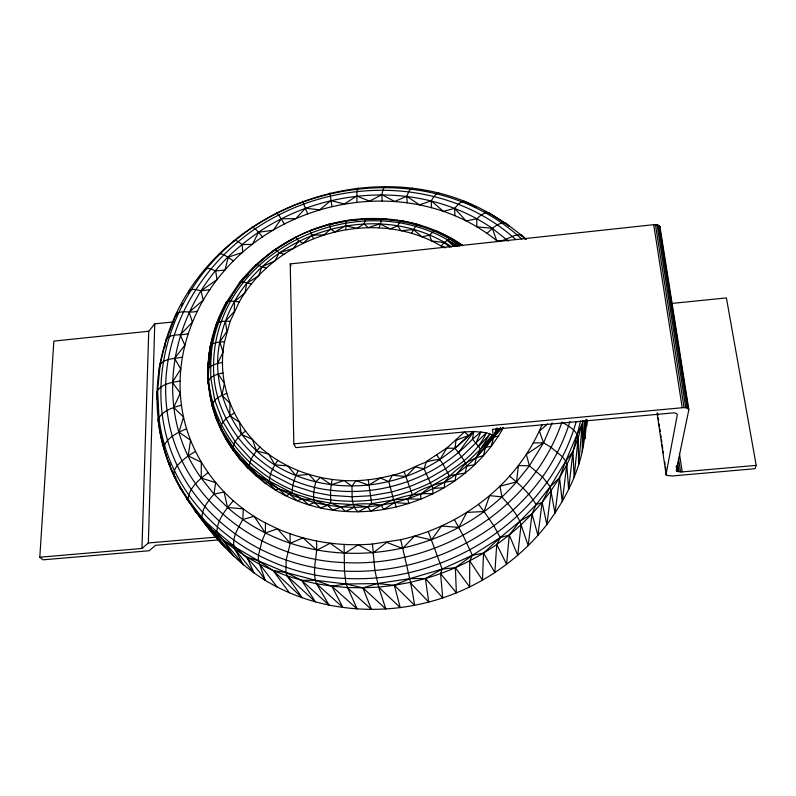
<?xml version="1.0" encoding="UTF-8"?>
<svg xmlns="http://www.w3.org/2000/svg" width="796" height="796" viewBox="0 0 796 796"><rect width="100%" height="100%" fill="white"/><g stroke="black" fill="none" stroke-linecap="round" stroke-linejoin="round"><path stroke-width="1.19" d="M583.07 420.567L578.195 437.82L573.011 451.412L565.707 461.192L550.215 486.744L536.066 504.664L519.917 521.251L500.226 537.559L472.376 555.28L469.72 560.862L469.65 586.901C405.93 618.124 326.35 617.507 265.207 580.304C228.741 557.897 201.876 522.872 179.508 487.062C155.469 442.914 150.394 389.304 165.707 341.404L166.503 338.569C209.02 202.154 394.856 140.026 509.321 226.492M159.986 428.268C162.235 444.367 166.881 460.118 173.727 474.864C186.324 501.858 207.975 522.594 224.542 546.961C191.995 510.933 162.653 468.555 158.096 418.855M526.156 239.307L521.052 234.929C512.226 233.696 505.798 242.253 496.674 240.681C417.134 176.035 290.639 193.896 224.969 270.043C192.562 306.39 174.722 356.469 181.468 405.154C187.926 455.193 221.049 499.719 265.456 522.942L265.386 533.002L261.983 541.121L258.392 555.538L258.451 560.822L265.207 580.304C247.168 551.469 216.482 535.27 194.413 510.077L199.259 515.589M507.709 224.671L488.485 212.522L485.311 212.741L481.341 214.86L476.844 218.751L476.744 226.8L492.336 228.362L508.465 241.158M585.189 420.945C586.334 458.735 568.921 494.784 546.862 524.564C526.385 550.951 499.639 572.264 469.65 586.901L455.372 567.717L442.108 569.07L410.179 578.573L394.358 585.289L378.637 587.09L362.896 587.836L347.245 587.528L331.763 586.164L316.529 583.757L301.634 580.344L287.157 575.936L273.167 570.573L259.745 564.294L246.959 557.14L234.86 549.16L223.507 540.414L212.95 530.942L203.239 520.813L201.925 517.37C202.114 508.236 208.363 500.754 213.985 494.107L215.636 482.615L201.219 478.088C148.056 404.467 173.429 298.779 242.143 244.571C310.818 187.15 417.502 176.742 492.336 228.362L496.674 240.681M226.671 301.833L226.084 302.759C204.502 340.907 201.517 389.154 220.601 428.855C236.044 461.272 263.466 487.759 297.087 500.724C364.538 527.648 447.461 503.749 491.331 446.168L493.57 437.113L492.167 435.034L486.446 432.706L461.61 456.715L445.66 468.645L428.775 478.406L409.512 486.684L391.433 492.087L370.09 495.799L352.2 496.784L330.25 495.341L313.823 492.236L292.848 485.47L270.56 474.088L251.148 459.322L235.138 441.7L222.92 421.81L214.761 400.269L210.771 377.732L210.721 345.265L216.86 323.007L226.671 301.833L230.93 300.997L239.268 301.903C278.152 232.85 376.458 205.537 444.208 247.855M210.721 345.265C194.662 420.994 255.864 491.868 330.32 499.868C364.568 504.216 399.781 497.968 430.676 482.655C452.257 470.257 475.749 456.217 486.446 432.706L473.819 431.502L464.436 431.959L446.765 448.128L426.437 461.471L424.039 468.754L432.934 488.495L432.815 493.819C410.875 492.346 389.373 499.49 370.956 511.171L367.603 506.853L353.255 504.654L330.688 503.152L313.803 499.938L302.072 499.012L290.062 494.406L278.63 488.853L267.854 482.436L257.814 475.182L248.561 467.162L240.173 458.456L232.691 449.113L226.154 439.223L216.054 418.099L212.094 405.184L208.025 382.01L210.005 346.529C212.831 341.603 219.696 342.389 224.552 341.633L230.193 321.266L239.268 301.903M586.761 419.83L584.901 438.934L586.015 419.402M154.752 323.853L148.743 331.255L53.849 341.096L39.8 557.22L141.957 548.454L148.355 542.971L154.752 323.853L174.483 321.793M141.957 548.454L148.743 331.255M159.19 373.125L159.369 367.225L166.503 338.569C172.384 333.146 181.17 335.962 188.234 333.564M586.841 419.97L586.612 426.039L586.96 420.189M457.78 246.402C365.205 181.12 215.199 247.725 213.567 364.568C212.074 429.243 268.033 483.451 330.539 490.177C382.428 496.913 436.765 477.51 472.466 439.213L473.819 431.502L455.014 448.337L439.959 459.561C422.686 459.859 409.054 472.028 392.348 475.242C380.518 478.356 368.379 480.197 356.15 480.675C328.818 481.421 301.167 474.754 277.824 460.347C237.875 436.546 215.219 387.403 224.552 341.633M175.608 477.908C169.23 469.939 182.463 460.456 188.174 455.849L201.318 462.277L201.219 478.088L213.985 494.107L227.556 507.52L243.337 508.893L242.78 519.499C238.133 528.285 230.76 538.932 234.86 549.16L254.024 572.971L246.959 557.14L258.451 560.822L285.863 572.443L301.634 580.344L315.256 580.254L345.991 584.005L377.394 583.558L394.358 585.289L414.567 605.308C411.452 583.08 405.522 561.678 400.736 539.698C462.197 525.957 518.037 483.272 542.146 424.377M208.651 364.528L208.831 361.056L207.597 370.458L208.184 378.478M580.563 421.054L573.011 451.412L566.792 464.745L559.548 477.729L551.31 490.296L542.116 502.385L532.017 513.908L521.042 524.803L509.261 535.012L500.226 537.559L496.744 544.464L494.843 572.603L483.53 553.091L472.376 555.28L442.108 569.07L425.422 578.533L409.98 582.433L394.358 585.289L400.239 607.627L378.637 587.09L374.916 570.623L372.448 544.056L400.736 539.698M234.86 549.16L243.486 564.931L216.82 532.315C217.119 519.947 225.616 509.699 233.327 500.774M210.005 346.529L209.119 357.484M584.533 421.174L582.244 451.79L582.712 420.557M245.466 431.054C239.576 435.561 233.507 441.342 232.691 449.113L233.646 450.914L226.154 439.223L232.979 447.83L257.814 475.182L292.241 492.953L302.072 499.012L314.579 502.644L327.484 505.271L340.688 506.853L354.101 507.39L367.603 506.853L381.105 505.241L394.498 502.584L407.661 498.883L420.507 494.177L431.979 485.789L449.332 475.739L465.143 473.073L466.725 466.128L464.128 460.536L458.506 452.546L473.819 431.502L468.536 435.442L455.014 448.337L446.765 448.128L439.959 459.561C397.95 487.013 342.837 494.197 295.903 475.53C243.407 455.69 208.462 397.721 219.746 342.071C238.412 241.626 367.951 191.1 451.73 246.909M208.214 372.627L207.597 370.458L208.323 368.299L210.353 366.279C211.149 311.196 247.755 261.566 296.062 237.308L298.709 241.138L303.296 243.188L312.052 235.138L324.111 234.919L330.569 229.039L329.713 224.074C374.349 212.343 424.308 218.84 462.585 245.307M207.597 370.458L209.895 347.971L216.114 325.445L221.855 313.037M515.798 239.606C452.476 181.846 353.305 176.404 278.769 215.029C207.477 250.491 156.444 329.594 167.031 410.467C177.379 497.649 259.406 559.787 344.33 562.603C436.586 567.448 531.161 510.793 561.956 422.129C568.254 425.989 576.523 429.9 578.195 437.82L574.095 477.142L573.011 451.412L568.623 489.5L566.792 464.745L565.707 461.192L562.583 456.904L551.111 447.362L543.568 442.785L533.31 442.904M552.155 422.945L543.568 442.785L529.41 465.799L516.534 481.918L500.007 486.217L501.868 496.843C509.112 505.41 517.599 513.868 521.042 524.803L517.748 555.29L509.261 535.012L519.917 521.251L532.017 513.908L536.066 504.664L542.116 502.385L550.215 486.744L559.548 477.729L565.707 461.192L577.13 434.278L582.314 424.039L578.632 464.556L578.195 437.82M566.792 464.745L562.245 501.57L559.548 477.729L554.981 513.281L550.215 486.744L542.524 476.904L529.41 465.799L526.315 454.436L543.568 442.785L539.37 431.014L547.628 423.999M551.31 490.296L546.862 524.564L542.116 502.385L537.927 535.37L532.017 513.908L528.206 545.628L521.042 524.803M330.569 229.039L334.907 231.925L345.504 225.835L356.956 228.283L364.16 223.865L365.702 218.512L386.826 219.238M209.487 356.449L209.816 354.14M164.871 347.165L165.707 341.404L176.254 313.962C182.403 309.385 190.592 313.903 197.448 310.967M332.121 479.471L330.539 490.177L330.688 503.152L327.484 505.271L320.599 507.938L314.579 502.644C312.37 495.878 314.34 488.615 315.694 481.869L320.42 477.441L331.186 484.764L344.061 480.555L351.882 486.097C352.608 494.744 350.359 505.729 358.16 511.798L367.603 506.853L371.642 503.659L393.592 499.858L407.661 498.883L421.024 499.112L420.507 494.177C453.382 480.884 481.162 456.904 500.664 427.442M379.155 227.865L381.791 219.109L382.627 218.562L383.801 219.746M688.858 409.751L659.934 226.532L657.038 224.78L653.715 224.681L290.232 263.934L293.824 443.87L684.053 407.562L687.147 407.98L688.858 409.751L676.292 470.267L676.918 471.292L682.222 471.899L756.2 465.371L726.4 297.903L671.456 303.485M157.23 399.562L157.2 391.423M214.194 333.544L216.86 323.007L221.537 321.335L230.193 321.266M158.086 421.323L158.971 417.651L157.628 390.249L160.235 364.13C165.847 358.051 174.941 358.877 182.383 357.086M188.652 293.067L189.229 290.709L191.597 289.495C259.118 181.767 426.387 150.872 521.698 239.019M226.731 393.423C221.019 395.721 213.756 398.597 212.094 405.184L220.452 427.353L240.173 458.456L278.63 488.853L313.803 499.938L327.484 505.271L332.897 510.176C347.772 503.55 365.185 502.435 381.105 505.241L383.722 509.569L394.498 502.584L408.845 503.52L407.661 498.883C419.422 487.938 438.974 482.515 454.954 480.754L456.128 474.416L465.73 463.461L480.436 449.352L478.704 446.566L490.047 433.84L480.436 449.352L476.545 457.093L474.635 464.705L466.725 466.128M492.167 435.034L480.436 449.352L493.132 436.029L485.51 447.402L483.391 455.72C468.267 459.153 454.337 469.889 444.835 481.888L444.158 487.689L432.934 488.495M576.085 421.97C548.364 520.126 444.755 583.956 345.036 578.403C255.615 575.269 169.568 509.44 158.971 417.651C164.056 410.238 173.21 407.433 181.468 405.154M569.956 421.492C534.872 535.529 397.264 598.542 286.182 560.016C230.77 541.429 184.155 496.993 167.558 440.367C152.862 389.543 163.1 333.643 191.597 289.495L195.607 289.515L201.01 290.799L209.786 289.674M156.732 393.622L157.628 390.249C162.981 383.592 172.125 382.279 180.075 381.095M211.318 343.613L209.895 347.971L210.472 349.543M503.38 427.76L498.425 436.118L493.57 437.113L496.515 428.188M216.82 532.315L212.95 530.942L233.646 556.245L223.507 540.414L258.451 560.822L273.167 570.573L285.863 572.443L315.256 580.254L331.763 586.164L345.991 584.005L362.896 587.836L377.394 583.558L410.179 578.573L425.422 578.533L442.705 597.886L440.576 573.617L442.108 569.07L428.278 531.479M756.2 465.371L754.996 468.705L671.983 475.998L666.7 475.401L666.053 474.396L677.297 414.855L676.6 413.582L674.172 412.825L492.455 429.362L493.57 437.113L502.913 427.432M260.113 447.004C255.168 452.297 250.053 458.486 249.407 465.988L248.083 468.446L240.173 458.456L240.452 459.949L232.691 449.113M329.972 192.98L331.942 206.552M498.724 428.785L493.57 437.113L496.823 429.173M159.369 367.225L161.14 362.926M493.57 437.113L497.301 428.139M298.122 470.615C294.868 477.59 291.963 485.132 292.241 492.953L286.023 495.808L278.63 488.853L275.535 490.077L267.854 482.436L265.675 483.57L257.814 475.182L256.511 476.346L248.561 467.162M475.928 443.004L481.043 431.85L472.466 439.213L478.704 446.566M222.9 310.778L225.517 305.137M210.353 366.279L217.736 363.265L223.099 352.031L219.746 342.071L226.93 331.355L225.407 321.355L234.322 311.425L234.502 301.624L245.009 292.739L246.74 283.336L258.69 275.754L261.794 266.929L274.958 260.859L279.257 252.76L293.406 248.412L298.709 241.138M364.16 223.865L368.07 227.666L379.941 223.915L390.149 228.88L397.721 225.925L399.164 222.999L401.681 220.701L419.482 224.9L420.198 225.845M411.552 233.337L415.413 226.731L417.213 225.039L419.482 224.9M396.388 507.012L393.592 499.858L388.856 481.64L392.348 475.242L405.89 476.555L415.462 466.934L424.039 468.754M175.558 316.549L177.936 312.281M181.508 305.873L182.702 303.744M165.707 341.404L166.991 339.345M239.367 284.172L239.835 282.242C262.77 254.033 294.6 233.467 329.713 224.074L309.873 230.601L313.554 238.691M277.824 460.347C273.605 466.546 269.546 473.511 269.346 481.202L267.854 482.436M226.084 302.759L239.835 282.242L243.576 282.162L251.496 284.003M227.367 302.022L226.034 304.002L227.556 302.102M230.034 298.052L232.034 295.077M234.034 292.102L235.367 290.122M498.425 436.118L491.331 446.168L485.51 447.402M351.882 486.097L356.15 480.675L368.737 485.152L380.389 478.008L388.856 481.64M476.545 457.093L493.132 436.029M397.721 225.925L400.965 230.701L413.482 229.566L421.83 236.77L429.442 235.238L434.089 231.019L435.74 230.641L437.551 231.984M239.357 282.998L255.645 265.287L274.739 249.476L279.257 252.76L283.933 254.312M245.904 277.058L248.362 274.381M213.985 494.107L224.084 491.998L227.556 507.52C309.903 579.926 446.108 562.852 516.534 481.918L518.405 465.551L529.41 465.799M486.973 233.397C492.087 228.711 497.798 222.333 505.37 222.91L523.549 236.81L525.857 239.467M358.12 188.045L356.916 191.418L356.906 202.194M208.045 472.685C199.358 479.53 188.97 487.699 187.956 499.54L186.493 498.813L189.577 502.654M496.744 544.464L509.261 535.012L506.614 564.294L496.744 544.464C475.013 559.598 450.835 571.1 425.422 578.533L428.745 602.055L409.98 582.433M195.498 451.451L188.174 455.849L190.582 440.258L178.961 432.138C172.613 435.9 164.563 440.447 163.747 448.586L164.384 449.64M275.565 249.357L294.47 238.074M234.263 413.005L225.885 418.676L221.069 424.855L220.601 428.855L227.716 441.392L226.034 438.079M385.324 186.553L384.1 187.239L382.916 189.995L381.861 194.662L382.11 200.92M438.616 232.512L453.611 239.954L451.611 238.511L449.71 238.76L444.208 242.591L441.213 245.954L445.72 247.735M354.101 507.39L345.444 511.47L340.688 506.853L330.688 503.152M186.602 428.765L178.961 432.138L183.568 417.044L173.667 407.462L180.304 393.154L172.294 382.349L180.772 369.055L174.573 358.379L184.871 345.235L180.244 334.877L192.433 322.121L189.12 312.231L203.239 300.132L201.01 290.799L217.039 279.625L215.646 270.909L210.801 268.919L207.229 268.322L205.169 269.138M222.999 372.906C217.477 374.259 209.905 375.802 208.025 382.01L212.532 407.015L216.243 415.731M412.388 188.264L410.656 188.921L408.756 191.647L406.816 196.264L407.134 202.761M314.579 502.644L308.629 504.773L302.072 499.012L297.087 500.724L290.062 494.406M218.88 254.262L220.681 253.715L223.875 254.7L233.536 260.949M242.78 519.499L254.063 516.296L265.386 533.002L277.456 528.773C307.196 541.768 340.161 546.703 372.448 544.056M438.885 193.189L436.656 193.756L434.049 196.363L431.233 200.841L431.541 207.716M331.066 224.144L344.887 221.179M476.844 218.751L466.028 220.91L454.705 208.363L443.372 211.358L431.233 200.841L419.442 204.851L406.816 196.264L394.677 201.448L381.861 194.662L369.503 201.169L356.747 196.015L344.36 203.995L330.758 200.562L319.674 209.855L305.455 208.204L295.853 218.641L281.257 218.82L273.307 230.223L258.581 232.243L255.287 228.91L252.979 227.228L251.785 227.278M233.954 240.621L235.477 240.322L238.263 241.666L242.143 244.571L252.412 244.392L258.581 232.243L262.63 236.999M217.736 363.265L222.572 362.478M351.961 220.293L345.713 220.641L345.882 229.706M354.329 220.044L359.076 219.547M361.444 219.288L366.18 218.791L366.687 219.696M215.646 270.909L224.969 270.043L228.263 257.168L242.7 252.392L242.143 244.571M148.355 542.971L216.214 537.121L209.388 527.639M219.835 539.797L155.568 545.32L149.121 550.752L43.103 559.817L39.8 557.22M501.868 496.843L489.62 495.649L484.028 511.51L493.988 526.047L500.226 537.559L483.53 553.091L482.495 580.145L469.72 560.862M389.234 219.517L394.03 220.054M396.438 220.323L401.234 220.86M266.521 268.023L261.794 266.929L257.088 264.511L256.004 264.66L255.715 266.381M276.361 212.751L278.769 215.029L284.401 224.094M476.277 207.477L464.386 201.298L461.68 201.726L458.377 204.124L454.705 208.363L454.884 215.766M485.122 211.597L490.654 214.174M265.456 522.942L277.456 528.773L290.241 543.35L286.182 560.016L285.863 572.443L287.157 575.936L302.162 597.726L273.167 570.573L289.326 592.721M435.74 230.641L451.611 238.511L462.337 245.457M460.098 245.496C412.378 211.945 346.748 211.557 295.525 237.447L296.062 237.308M521.46 235.725L523.549 236.81M454.606 240.591L462.496 245.705M456.227 246.054L447.113 240.143L454.048 246.481M449.71 238.76L459.521 246.133M449.949 247.347L444.208 242.591L431.74 240.979L429.442 235.238M509.619 476.167C519.619 484.396 529.629 493.251 536.066 504.664M316.41 541.011C318.291 555.19 311.216 569.906 316.529 583.757L342.976 607.497L331.763 586.164L357.135 608.94L345.991 584.005L344.469 571.09L344.111 544.494M347.245 587.528L371.453 609.447L362.896 587.836L385.841 609.01L378.637 587.09M287.157 575.936L315.425 601.875L301.634 580.344L329.056 605.139L316.529 583.757M521.052 234.929L525.36 239.049M315.694 481.869L309.057 474.476L295.903 475.53L287.684 465.889L274.859 464.844L268.61 454.028L256.501 450.974L252.382 439.322L241.347 434.397L239.417 422.248L229.755 415.661L230.024 403.373L221.984 395.353L224.382 383.244L218.154 374.08M170.065 464.257L168.444 462.416L169.817 464.416M200.881 517.43L202.492 519.271M173.488 474.913L175.846 477.729M458.506 452.546L455.014 448.337L455.969 440.367L468.536 435.442L464.436 431.959L295.794 447.641L293.824 443.87M440.576 573.617L456.357 592.831L455.372 567.717L472.376 555.28L463.103 535.519L454.416 519.619M181.836 489.928L179.508 487.062L181.707 490.047M217.935 420.407L216.054 418.099L219.368 424.775M194.99 509.39L196.532 511.321M220.601 428.855L222.681 431.462L220.472 427.004M203.239 520.813L216.214 537.121M212.532 407.015L213.945 408.816M478.515 504.395L484.028 511.51L466.764 512.405L458.814 527.459L441.571 525.987L431.452 539.887L414.646 536.056L402.617 548.484L386.637 542.365L373.006 553.041L358.24 544.772L344.628 553.528L330.141 543.23L316.838 550.265L303.007 537.837L290.241 543.35L289.993 533.748M259.745 564.294L276.988 586.911M402.438 220.999L403.084 221.915M436.895 455.183L442.954 464.158L449.332 475.739M302.57 201.259L307.634 213.895M290.232 263.934L290.978 265.824M404.07 471.54L412.179 494.306M210.054 395.692L211.278 399.134M371.642 503.659L368.289 479.819M659.357 225.775L688.172 408.457M658.372 225.178L687.147 407.98M657.038 224.78L685.744 407.681M655.446 224.611L684.053 407.562M653.715 224.681L682.202 407.642M679.416 453.491L682.222 471.899M678.54 458.466L680.58 471.968M677.794 463.292L679.087 471.889M676.908 465.511L677.834 471.66M676.172 466.376L676.918 471.292M657.546 413.054L657.904 415.502M658.262 417.95L658.62 420.397M659.158 424.059L659.516 426.507M659.874 428.954L660.232 431.392M660.77 435.064L661.128 437.511M661.486 439.949L661.854 442.397M662.212 444.845L662.75 448.506M663.108 450.954L663.466 453.402M664.72 461.959L665.078 464.406M665.436 466.844L665.794 469.292M666.332 472.963L666.7 475.401M657.068 413.174L666.162 474.943M659.934 226.532L660.053 227.387M157.528 403.124L158.036 409.064M208.443 381.911L208.612 384.199"/></g></svg>
